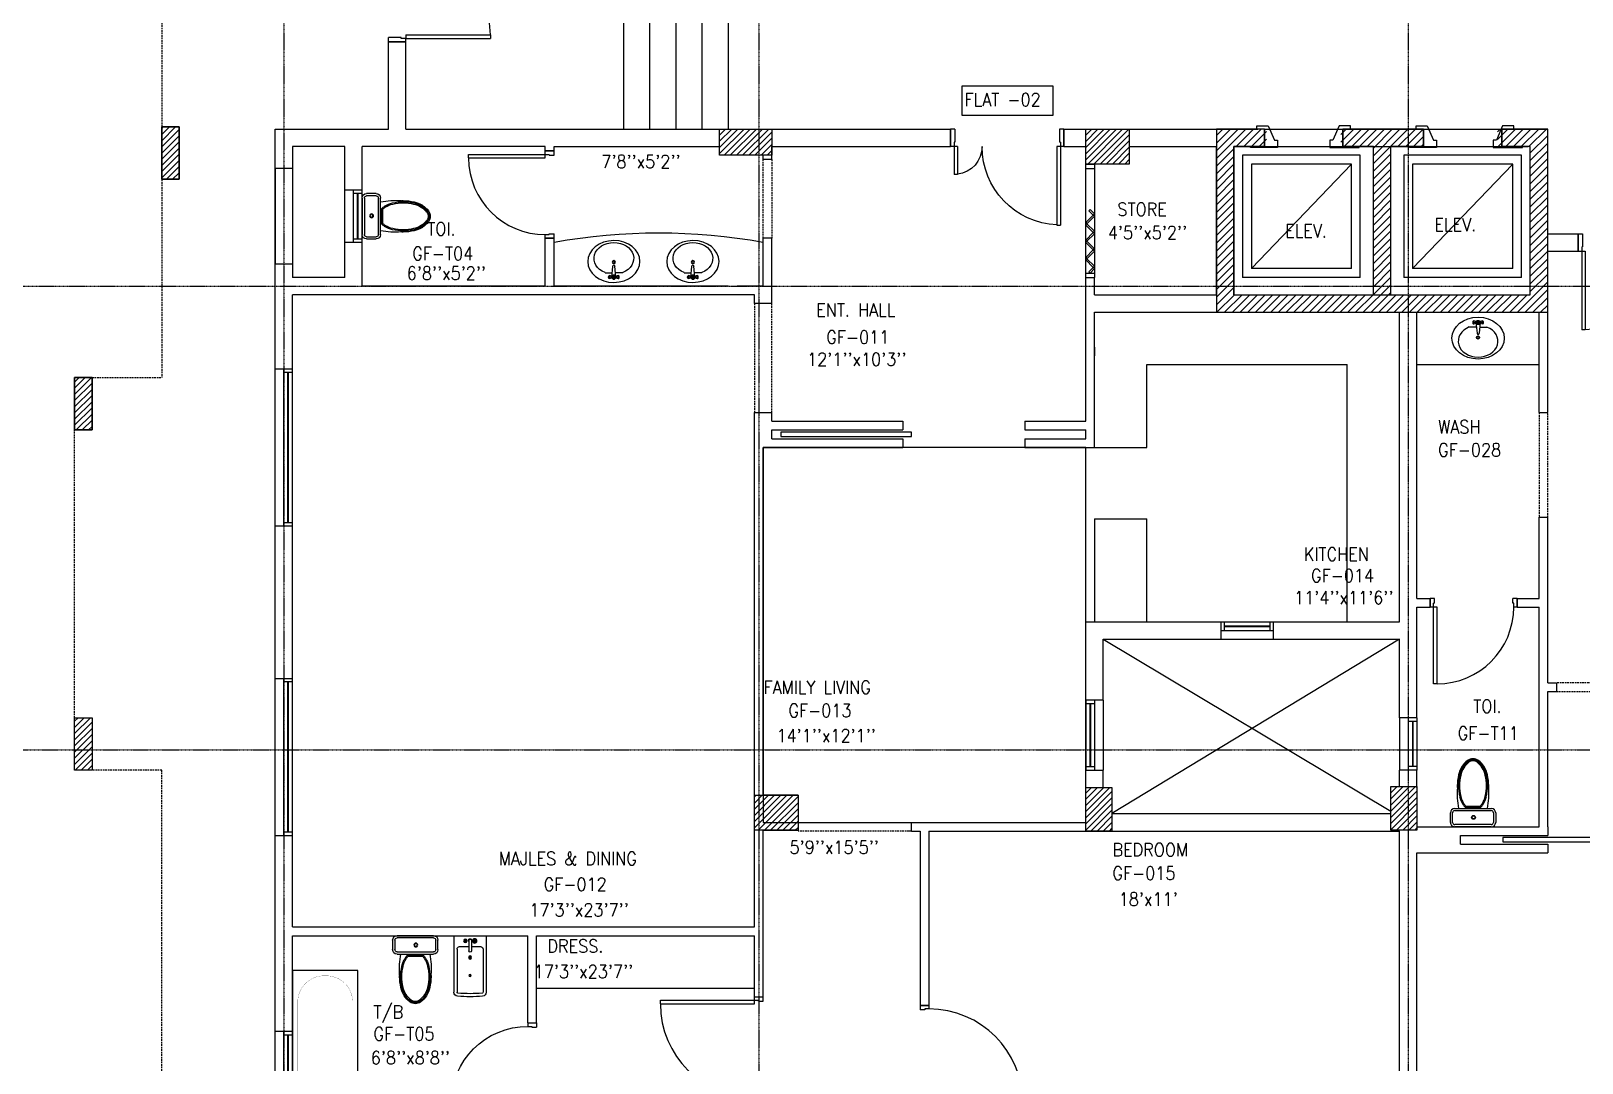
# Model space of a CAD drawing. Header units: millimetres. Extents: x 0 to 79758, y 0 to 55688.
# Drawn here: x 22722 to 40515, y 15216 to 27050 of the extents above; entities that cross this region are included whole.
import ezdxf

# ---------------------------------------------------------------- set-up
doc = ezdxf.new("R2010")
doc.units = ezdxf.units.MM
doc.linetypes.add('CENTER', pattern=[50.8, 31.75, -6.35, 6.35, -6.35])
doc.linetypes.add('DASHED2', pattern=[9.525, 6.35, -3.175])
for name, color, linetype in [('A-ANNO-TEXT', 8, 'Continuous'), ('A-DOOR', 4, 'Continuous'), ('A-FLOR-OVHD', 4, 'DASHED2'), ('A-FLOR-PFIX', 8, 'Continuous'), ('A-FLOR-SPCL', 8, 'Continuous'), ('A-GLAZ', 5, 'Continuous'), ('A-GRID', 253, 'CENTER'), ('A-WALL-FULL', 8, 'Continuous'), ('S-COL- HACT.', 9, 'Continuous'), ('S-COL.', 8, 'Continuous')]:
    doc.layers.add(name, color=color, linetype=linetype)
doc.styles.add('ROMANS', font='romans.shx', dxfattribs={"width": 0.8})
pattern_1 = [(45, (1147577.044, 409937.22), (-35.355339, 35.355339), [])]
pattern_2 = [(45, (268117.05, 9500.453), (-35.355339, 35.355339), [])]

# ---------------------------------------------------------------- blocks, each defined once
blk = doc.blocks.new('D-200-DOUBLE')
for p, q in [((40, 200), (40, 1170)), ((40, 1170), (80, 1170)), ((80, 200), (80, 1170)), ((1920, 200), (1920, 1170)), ((1920, 1170), (1960, 1170)), ((1960, 200), (1960, 1170)), ((80, 200), (0, 200)), ((0, 200), (0, 0)), ((40, 200), (40, 148)), ((1920, 200), (1960, 200)), ((2000, 200), (1960, 200)), ((1960, 200), (1960, 148)), ((2000, 200), (2000, 0)), ((50, 0), (0, 0)), ((40, 148), (50, 148)), ((50, 148), (50, 0)), ((1950, 148), (1950, 0)), ((1960, 148), (1950, 148)), ((2000, 0), (1950, 0))]:
    blk.add_line(p, q)
at = {"linetype": 'Continuous'}
for centre, start, end in [((73, 242), 357.4314, 89.5378), ((1927, 242), 90.4622, 182.5686)]:
    blk.add_arc(centre, 928, start, end, dxfattribs=at)
blk = doc.blocks.new('D-100-R1')
for p, q in [((-80, 980), (-80, 100)), ((-80, 980), (-40, 980)), ((-40, 980), (-40, 55)), ((-1000, 100), (-1000, 0)), ((-1000, 100), (-960, 100)), ((-960, 100), (-960, 55)), ((-960, 55), (-950, 55)), ((-950, 55), (-950, 0)), ((-80, 100), (0, 100)), ((-50, 55), (-50, 0)), ((-50, 55), (-40, 55)), ((-50, 0), (0, 0)), ((0, 100), (0, 0)), ((-1000, 0), (-950, 0))]:
    blk.add_line(p, q)
at = {"linetype": 'Continuous'}
blk.add_arc((-80, 100), 880, 90, 180, dxfattribs=at)
blk = doc.blocks.new('WC-1')
for p, q in [((-210, 0), (210, 0)), ((-260, -160), (-260, -50)), ((-235, -160), (-235, -50)), ((-210, -25), (210, -25)), ((235, -50), (235, -160)), ((260, -50), (260, -160)), ((210, -185), (-210, -185)), ((210, -210), (-210, -210)), ((91, -223), (-91, -223)), ((86, -235), (-86, -235))]:
    blk.add_line(p, q)
for radius in [22.1, 17.1]:
    blk.add_circle((-6, -107), radius)
for centre, radius, start, end in [((-210, -50), 50, 90, 180), ((-210, -160), 50, 180, 270), ((-210, -50), 25, 90, 180), ((-210, -160), 25, 180, 270), ((210, -50), 50, 360, 90), ((210, -50), 25, 360, 90), ((210, -160), 25, 270, 360), ((210, -160), 50, 270, 360), ((722, -383), 904, 168.9529, 184.0632), ((352, -470), 520, 166.4766, 180), ((352, -470), 507, 166.4766, 180), ((178, -428), 341, 149.8586, 166.4766), ((178, -428), 328, 149.8586, 166.4766), ((69, -365), 214, 138.4152, 149.8586), ((69, -365), 201, 139.9943, 149.8586), ((-69, -365), 201, 30.1414, 40.0057), ((-69, -365), 214, 30.1414, 41.5848), ((-178, -428), 328, 13.5234, 30.1414), ((-178, -428), 341, 13.5234, 30.1414), ((-352, -470), 507, 360, 13.5234), ((-352, -470), 520, 360, 13.5234), ((352, -470), 532, 177.5541, 180), ((352, -470), 532, 180, 193.5234), ((352, -470), 520, 180, 193.5234), ((352, -470), 507, 180, 193.5234), ((-352, -470), 507, 346.4766, 360), ((-352, -470), 520, 346.4766, 360), ((-352, -470), 532, 346.4766, 360), ((-352, -470), 532, 360, 2.4459), ((178, -512), 353, 193.5234, 210.1414), ((178, -512), 341, 193.5234, 210.1414), ((178, -512), 328, 193.5234, 210.1414), ((69, -575), 226, 210.1414, 234.4972), ((69, -575), 214, 210.1414, 234.4972), ((69, -575), 201, 210.1414, 234.4972), ((-69, -575), 201, 305.5028, 329.8586), ((-69, -575), 214, 305.5028, 329.8586), ((-69, -575), 226, 305.5028, 329.8586), ((-178, -512), 328, 329.8586, 346.4766), ((-178, -512), 341, 329.8586, 346.4766), ((-178, -512), 353, 329.8586, 346.4766), ((0, -672), 108, 234.4972, 270), ((0, -672), 95.9, 234.4972, 270), ((0, -672), 83.4, 234.4972, 270), ((0, -672), 83.4, 270, 305.5028), ((0, -672), 95.9, 270, 305.5028), ((0, -672), 108, 270, 305.5028)]:
    blk.add_arc(centre, radius, start, end)
at = {"linetype": 'Continuous', "ltscale": 50}
blk.add_arc((-722, -383), 904, 355.9368, 11.0471, dxfattribs=at)
blk = doc.blocks.new('D-130-R')
for p, q in [((1220, 200), (1220, 1100)), ((1220, 1100), (1260, 1100)), ((1260, 200), (1260, 1100)), ((80, 520), (40, 520)), ((40, 200), (40, 520)), ((80, 200), (80, 520)), ((0, 0), (0, 200)), ((80, 200), (0, 200)), ((40, 150), (40, 200)), ((1300, 200), (1220, 200)), ((1260, 150), (1260, 200)), ((1300, 0), (1300, 200)), ((50, 0), (0, 0)), ((50, 150), (40, 150)), ((50, 0), (50, 150)), ((1260, 150), (1250, 150)), ((1250, 0), (1250, 150)), ((1300, 0), (1250, 0))]:
    blk.add_line(p, q)
for centre, radius, start, end in [((1260, 200), 900, 92.5473, 180), ((40, 200), 320, 0, 82.8192)]:
    blk.add_arc(centre, radius, start, end)
blk = doc.blocks.new('BIDET-1')
for p, q in [((175, 0), (-175, 0)), ((-185, -10), (-185, -649)), ((-150, -155), (-150, -649)), ((-15, -125), (-120, -125)), ((-39, -59), (-69, -59)), ((-54, -44), (-54, -74)), ((-15, -54), (-15, -174)), ((15, -54), (15, -174)), ((120, -125), (15, -125)), ((39, -59), (69, -59)), ((54, -44), (54, -74)), ((150, -155), (150, -649)), ((185, -10), (185, -649)), ((12, -250), (-12, -250)), ((-9, -259), (9, -241)), ((-9, -241), (9, -259)), ((0, -238), (0, -262))]:
    blk.add_line(p, q)
for centre, radius in [((-54, -59), 25), ((-54, -59), 20), ((-54, -59), 15.2), ((-54, -59), 10.2), ((54, -59), 20), ((54, -59), 15.2), ((54, -59), 10.2), ((0, -250), 17.5), ((0, -250), 12.5), ((0, -457), 12.5), ((0, -457), 10)]:
    blk.add_circle(centre, radius)
for centre, radius, start, end in [((-175, -10), 10, 90, 180), ((175, -10), 10, 0, 90), ((-120, -155), 30, 90, 180), ((0, -54), 20, 318.5904, 221.4096), ((0, -54), 15, 0, 180), ((0, -174), 15, 180, 0), ((120, -155), 30, 0, 90), ((-140, -649), 45, 180, 265.2062), ((-140, -649), 10, 180, 265.2062), ((0, 1020), 1720, 265.2062, 274.7938), ((0, 1020), 1685, 265.2062, 274.7938), ((140, -649), 10, 274.7938, 0), ((140, -649), 45, 274.7938, 0)]:
    blk.add_arc(centre, radius, start, end)
blk = doc.blocks.new('D-120-R1')
for p, q in [((-80, 1180), (-40, 1180)), ((-80, 1180), (-80, 100)), ((-40, 1180), (-40, 55)), ((-1200, 100), (-1160, 100)), ((-1200, 100), (-1200, 0)), ((-1160, 100), (-1160, 55)), ((-1160, 55), (-1150, 55)), ((-1150, 55), (-1150, 0)), ((-80, 100), (0, 100)), ((-50, 55), (-40, 55)), ((-50, 55), (-50, 0)), ((-50, 0), (0, 0)), ((0, 100), (0, 0)), ((-1200, 0), (-1150, 0))]:
    blk.add_line(p, q)
at = {"linetype": 'Continuous'}
blk.add_arc((-80, 100), 1080, 90, 180, dxfattribs=at)
blk = doc.blocks.new('BT-2')
blk.add_lwpolyline([(0, 750), (1700, 750), (1700, 0), (0, 0)], close=True)
at = {"const_width": 2}
blk.add_lwpolyline([(60, 690), (1340, 690, -0.414214), (1640, 390), (1640, 360, -0.414214), (1340, 60), (60, 60)], format="xyb", close=True, dxfattribs=at)
blk.add_circle((125, 375), 31.9)
blk = doc.blocks.new('W-60')
for p, q in [((600, 100), (0, 100)), ((600, 0), (0, 0)), ((40, 0), (40, 100)), ((560, 100), (560, 0))]:
    blk.add_line(p, q)
at = {"linetype": 'Continuous'}
for p, q in [((560, 53), (40, 53)), ((560, 47), (40, 47))]:
    blk.add_line(p, q, dxfattribs=at)
blk = doc.blocks.new('W-180')
for p, q in [((1800, 100), (0, 100)), ((1800, 0), (0, 0)), ((40, 0), (40, 100)), ((1760, 100), (1760, 0))]:
    blk.add_line(p, q)
at = {"linetype": 'Continuous'}
for p, q in [((1760, 53), (40, 53)), ((1760, 47), (40, 47))]:
    blk.add_line(p, q, dxfattribs=at)
blk = doc.blocks.new('W-80')
for p, q in [((800, 100), (0, 100)), ((800, 0), (0, 0)), ((40, 0), (40, 100)), ((760, 100), (760, 0))]:
    blk.add_line(p, q)
at = {"linetype": 'Continuous'}
for p, q in [((760, 53), (40, 53)), ((760, 47), (40, 47))]:
    blk.add_line(p, q, dxfattribs=at)
blk = doc.blocks.new('LAV-2')
for p, q in [((-21, 393), (-55, 399)), ((-21, 369), (-55, 363)), ((-24, 385), (-49, 381)), ((-24, 377), (-49, 381)), ((-25, 381), (-13, 258)), ((-19, 381), (17, 381)), ((-1, 363), (-1, 399)), ((23, 381), (11, 257)), ((53, 399), (20, 393)), ((53, 363), (20, 369)), ((47, 381), (23, 385)), ((47, 381), (23, 376)), ((-102, 330), (-23, 330)), ((21, 329), (101, 329))]:
    blk.add_line(p, q)
for centre, radius in [((-1, 381), 24), ((-1, 381), 18), ((-1, 209), 18), ((-1, 209), 13.2)]:
    blk.add_circle(centre, radius)
blk.add_arc((-1, 257), 12, 179.8053, 359.8053)
for centre, major_axis, ratio in [((-1, 202), (-300, 1), 0.8), ((53, 381), (0.1, 18), 0.333333)]:
    blk.add_ellipse(centre, major_axis=major_axis, ratio=ratio)
at = {"extrusion": (0, 0, -1)}
blk.add_ellipse((-55, 381), major_axis=(0.1, 18), ratio=0.333333, dxfattribs=at)
blk.add_ellipse((-1, 166), major_axis=(-228, 1), ratio=0.8, start_param=5.174, end_param=10.533963)
for points, knots in [([(-55, 365), (-55, 366), (-55, 366), (-55, 366), (-55, 366), (-56, 367), (-56, 368), (-57, 370), (-57, 371), (-58, 374), (-58, 375), (-58, 379), (-58, 381), (-58, 386), (-58, 388), (-57, 392), (-57, 393), (-56, 394), (-56, 395), (-55, 396), (-55, 396), (-55, 396), (-55, 397), (-55, 397)], [3.378318, 3.378318, 3.378318, 3.378318, 3.519844, 3.519844, 3.66137, 3.66137, 3.925951, 3.925951, 4.190531, 4.190531, 4.455112, 4.455112, 4.86737, 4.86737, 5.279628, 5.279628, 5.565785, 5.565785, 5.785568, 5.785568, 5.957, 5.957, 6.04646, 6.04646, 6.04646, 6.04646]), ([(-55, 397), (-55, 397), (-54, 396), (-54, 396), (-54, 396), (-53, 395), (-53, 394), (-52, 392), (-52, 391), (-52, 388), (-51, 387), (-51, 383), (-51, 381), (-51, 376), (-52, 374), (-52, 370), (-53, 369), (-53, 368), (-54, 367), (-54, 366), (-54, 366), (-55, 366), (-55, 365), (-55, 365)], [0.236726, 0.236726, 0.236726, 0.236726, 0.378252, 0.378252, 0.519778, 0.519778, 0.784358, 0.784358, 1.048939, 1.048939, 1.313519, 1.313519, 1.725777, 1.725777, 2.138035, 2.138035, 2.424192, 2.424192, 2.643976, 2.643976, 2.815407, 2.815407, 2.904867, 2.904867, 2.904867, 2.904867]), ([(53, 396), (53, 396), (53, 396), (53, 396), (53, 395), (52, 394), (52, 394), (51, 392), (51, 390), (50, 388), (50, 386), (50, 383), (50, 380), (50, 376), (50, 373), (51, 370), (51, 369), (52, 367), (52, 367), (53, 366), (53, 365), (53, 365), (53, 365), (53, 365)], [0.236726, 0.236726, 0.236726, 0.236726, 0.378252, 0.378252, 0.519778, 0.519778, 0.784358, 0.784358, 1.048939, 1.048939, 1.313519, 1.313519, 1.725777, 1.725777, 2.138035, 2.138035, 2.424192, 2.424192, 2.643976, 2.643976, 2.815407, 2.815407, 2.904867, 2.904867, 2.904867, 2.904867]), ([(53, 365), (53, 365), (53, 365), (54, 366), (54, 366), (55, 367), (55, 368), (56, 370), (56, 371), (56, 373), (57, 375), (57, 379), (57, 381), (57, 386), (56, 388), (56, 391), (55, 392), (55, 394), (54, 395), (54, 396), (54, 396), (54, 396), (53, 396), (53, 396)], [3.378318, 3.378318, 3.378318, 3.378318, 3.519844, 3.519844, 3.66137, 3.66137, 3.925951, 3.925951, 4.190531, 4.190531, 4.455112, 4.455112, 4.86737, 4.86737, 5.279628, 5.279628, 5.565785, 5.565785, 5.785568, 5.785568, 5.957, 5.957, 6.04646, 6.04646, 6.04646, 6.04646])]:
    blk.add_open_spline(points, degree=3, knots=knots)

msp = doc.modelspace()

# ---------------------------------------------------------------- hatches: boundary and pattern name
at = {"layer": 'S-COL- HACT.', "linetype": 'Continuous', "ltscale": 3}
h = msp.add_hatch(dxfattribs=at)
h.set_pattern_fill('ANSI31', color=256, scale=400, style=0)
h.set_pattern_definition(pattern_1)
h.paths.add_polyline_path([(24221.9, 25950.2), (24221.9, 25350.2), (24421.9, 25350.2), (24421.9, 25950.2)])
h = msp.add_hatch(dxfattribs=at)
h.set_pattern_fill('ANSI31', color=256, scale=400, style=0)
h.set_pattern_definition(pattern_2)
h.paths.add_polyline_path([(31221.9, 25925.2), (30621.9, 25925.2), (30621.9, 25625.2), (31221.9, 25625.2)])
h = msp.add_hatch(dxfattribs=at)
h.set_pattern_fill('ANSI31', color=256, scale=400, style=0)
h.set_pattern_definition(pattern_1)
h.paths.add_polyline_path([(34821.9, 25925.2), (35321.9, 25925.2), (35321.9, 25525.2), (34821.9, 25525.2)])
h = msp.add_hatch(dxfattribs=at)
h.set_pattern_fill('ANSI31', color=256, scale=500, style=0)
h.set_pattern_definition([(45, (1147577.044, 409937.22), (-44.1941738, 44.1941738), [])])
h.paths.add_polyline_path([(38321.9, 25725.2), (38696.9, 25725.2), (38696.9, 25925.2), (37746.9, 25925.2), (37746.9, 25725.2), (38121.9, 25725.2), (38121.9, 24025.2), (36521.9, 24025.2), (36521.9, 25725.2), (36896.9, 25725.2), (36896.9, 25925.2), (36321.9, 25925.2), (36321.9, 23825.2), (40121.9, 23825.2), (40121.9, 25925.2), (39546.9, 25925.2), (39546.9, 25725.2), (39921.9, 25725.2), (39921.9, 24025.2), (38321.9, 24025.2)])
h = msp.add_hatch(dxfattribs=at)
h.set_pattern_fill('ANSI31', color=256, scale=400, style=0)
h.set_pattern_definition(pattern_1)
h.paths.add_polyline_path([(23221.9, 23075.2), (23221.9, 22475.2), (23421.9, 22475.2), (23421.9, 23075.2)])
h = msp.add_hatch(dxfattribs=at)
h.set_pattern_fill('ANSI31', color=256, scale=400, style=0)
h.set_pattern_definition(pattern_1)
h.paths.add_polyline_path([(23221.9, 18575.2), (23221.9, 19175.2), (23421.9, 19175.2), (23421.9, 18575.2)])
h = msp.add_hatch(dxfattribs=at)
h.set_pattern_fill('ANSI31', color=256, scale=400, style=0)
h.set_pattern_definition([(45, (1147627.044, 409937.22), (-35.355339, 35.355339), [])])
h.paths.add_polyline_path([(34821.9, 17875.2), (34821.9, 18375.2), (35121.9, 18375.2), (35121.9, 17875.2)])
h = msp.add_hatch(dxfattribs=at)
h.set_pattern_fill('ANSI31', color=256, scale=400, style=0)
h.set_pattern_definition([(45, (1147527.044, 409947.22), (-35.355339, 35.355339), [])])
h.paths.add_polyline_path([(38321.9, 17885.2), (38321.9, 18385.2), (38621.9, 18385.2), (38621.9, 17885.2)])
h = msp.add_hatch(dxfattribs=at)
h.set_pattern_fill('ANSI31', color=256, scale=400, style=0)
h.set_pattern_definition(pattern_2)
h.paths.add_polyline_path([(31521.9, 18285.2), (31021.9, 18285.2), (31021.9, 17885.2), (31521.9, 17885.2)])

# ---------------------------------------------------------------- linework, layer by layer
at = {"layer": 'A-ANNO-TEXT', "color": 5}
msp.add_lwpolyline([(33402.8, 26423.1), (34445.2, 26423.1), (34445.2, 26080.7), (33402.8, 26080.7)], close=True, dxfattribs=at)
at = {"layer": 'A-DOOR', "ltscale": 3}
for p, q in [((34821.9, 24225.2), (34821.9, 25525.2)), ((34821.9, 25475.2), (34921.9, 25475.2)), ((34921.9, 25525.2), (34921.9, 24225.2)), ((34821.9, 24275.2), (34921.9, 24275.2))]:
    msp.add_line(p, q, dxfattribs=at)
for points in [[(34907.7, 24939.4), (34821.9, 24853.5), (34836, 24839.4), (34921.9, 24925.2), (34907.7, 24939.4)], [(34907.7, 24939.4), (34857.7, 24989.4), (34871.9, 25003.5), (34921.9, 24953.5), (34907.7, 24939.4)], [(34907.7, 24739.4), (34821.9, 24825.2), (34836, 24839.4), (34921.9, 24753.5), (34907.7, 24739.4)], [(34907.7, 24739.4), (34821.9, 24653.5), (34836, 24639.4), (34921.9, 24725.2), (34907.7, 24739.4)], [(34907.7, 24539.4), (34821.9, 24625.2), (34836, 24639.4), (34921.9, 24553.5), (34907.7, 24539.4)], [(34907.7, 24539.4), (34821.9, 24453.5), (34836, 24439.4), (34921.9, 24525.2), (34907.7, 24539.4)], [(34907.7, 24339.4), (34821.9, 24425.2), (34836, 24439.4), (34921.9, 24353.5), (34907.7, 24339.4)], [(34907.7, 24339.4), (34857.7, 24289.4), (34871.9, 24275.2), (34921.9, 24325.2), (34907.7, 24339.4)], [(31324.8, 22450.2), (31324.8, 22400.2), (32824.8, 22400.2), (32824.8, 22450.2), (31324.8, 22450.2)], [(39605.9, 17800.2), (39605.9, 17750.2), (40655.9, 17750.2), (40655.9, 17800.2), (39605.9, 17800.2)]]:
    msp.add_lwpolyline(points, dxfattribs=at)
at = {"layer": 'A-FLOR-OVHD', "ltscale": 3}
for p, q in [((24221.9, 32775.2), (24221.9, 23075.2)), ((24221.9, 32775.2), (24221.9, 23075.2)), ((31121.9, 24675.2), (31121.9, 25575.2)), ((31221.9, 25575.2), (31221.9, 24675.2)), ((31021.9, 23925.2), (31021.9, 22675.2)), ((31221.9, 22675.2), (31221.9, 23925.2)), ((23221.9, 23075.2), (24221.9, 23075.2)), ((23221.9, 23075.2), (24221.9, 23075.2)), ((40021.9, 22675.2), (40021.9, 21475.2)), ((40121.9, 21475.2), (40121.9, 22675.2)), ((42021.9, 19575.2), (40221.9, 19575.2)), ((40221.9, 19475.2), (42021.9, 19475.2)), ((31521.9, 17975.2), (32821.9, 17975.2)), ((32821.9, 17875.2), (31521.9, 17875.2))]:
    msp.add_line(p, q, dxfattribs=at)
msp.add_lwpolyline([(51221.9, 10225.2), (51221.9, 8925.2), (38421.9, 8925.2), (38421.9, 10225.2), (37121.9, 10225.2), (37121.9, 8925.2), (32821.9, 8925.2), (32821.9, 9325.2), (31221.9, 9325.2), (31221.9, 8925.2), (24221.9, 8925.2), (24221.9, 18575.2), (23221.9, 18575.2), (23221.9, 23075.2)], dxfattribs=at)
msp.add_lwpolyline([(51221.9, 10225.2), (51221.9, 8925.2), (38421.9, 8925.2), (38421.9, 10225.2), (37121.9, 10225.2), (37121.9, 8925.2), (32821.9, 8925.2), (32821.9, 9325.2), (31221.9, 9325.2), (31221.9, 8925.2), (24221.9, 8925.2), (24221.9, 18575.2), (23221.9, 18575.2), (23221.9, 23075.2)], dxfattribs=at)
at = {"layer": 'A-FLOR-PFIX', "ltscale": 3}
for p, q in [((36871.9, 25925.2), (37771.9, 25925.2)), ((38696.9, 25925.2), (39596.9, 25925.2))]:
    msp.add_line(p, q, dxfattribs=at)
at = {"layer": 'A-FLOR-SPCL', "ltscale": 3}
for p, q in [((29521.9, 25925.2), (29521.9, 27925.2)), ((29821.9, 25925.2), (29821.9, 27925.2)), ((30121.9, 25925.2), (30121.9, 27925.2)), ((30421.9, 25925.2), (30421.9, 27925.2)), ((30721.9, 25925.2), (30721.9, 27925.2)), ((35521.9, 22275.2), (35521.9, 23225.2)), ((35521.9, 23225.2), (37821.9, 23225.2)), ((37821.9, 20275.2), (37821.9, 23225.2)), ((38621.9, 23225.2), (40021.9, 23225.2)), ((34921.9, 22275.2), (35521.9, 22275.2)), ((34921.9, 21455.2), (34921.9, 20275.2)), ((34921.9, 21455.2), (35521.9, 21455.2)), ((35521.9, 20275.2), (35521.9, 21455.2)), ((35021.9, 20075.2), (38321.9, 18104.6)), ((38421.9, 20075.2), (35121.9, 18075.2)), ((28521.9, 16075.2), (31021.9, 16075.2))]:
    msp.add_line(p, q, dxfattribs=at)
at = {"layer": 'A-FLOR-SPCL', "ltscale": 50}
for p, q in [((36785.8, 25963.6), (36915.3, 25963.6)), ((36785.8, 25925.2), (36785.8, 25963.6)), ((36915.3, 25963.6), (36986.5, 25799.5)), ((37728.5, 25963.6), (37657.3, 25799.5)), ((37857.9, 25963.6), (37728.5, 25963.6)), ((37857.9, 25925.2), (37857.9, 25963.6)), ((38610.8, 25963.6), (38740.3, 25963.6)), ((38610.8, 25925.2), (38610.8, 25963.6)), ((38740.3, 25963.6), (38811.5, 25799.5)), ((39603.5, 25963.6), (39532.3, 25799.5)), ((39732.9, 25963.6), (39603.5, 25963.6)), ((39732.9, 25925.2), (39732.9, 25963.6)), ((36710.8, 25715.2), (36710.8, 25725.2)), ((37021.9, 25715.2), (36710.8, 25715.2)), ((36986.5, 25799.5), (37021.9, 25799.5)), ((37021.9, 25799.5), (37021.9, 25715.2)), ((37621.9, 25799.5), (37621.9, 25715.2)), ((37657.3, 25799.5), (37621.9, 25799.5)), ((37621.9, 25715.2), (37957.9, 25715.2)), ((37957.9, 25715.2), (37957.9, 25725.2)), ((38535.8, 25715.2), (38535.8, 25725.2)), ((38846.9, 25715.2), (38535.8, 25715.2)), ((38811.5, 25799.5), (38846.9, 25799.5)), ((38846.9, 25799.5), (38846.9, 25715.2)), ((39496.9, 25799.5), (39496.9, 25715.2)), ((39532.3, 25799.5), (39496.9, 25799.5)), ((39496.9, 25715.2), (39832.9, 25715.2)), ((39832.9, 25715.2), (39832.9, 25725.2))]:
    msp.add_line(p, q, dxfattribs=at)
at = {"layer": 'A-FLOR-SPCL'}
for p, q in [((36621.9, 25625.2), (36621.9, 24225.2)), ((37971.9, 25625.2), (36621.9, 25625.2)), ((36871.9, 25725.2), (37771.9, 25725.2)), ((37771.9, 25725.2), (37921.9, 25725.2)), ((37971.9, 24225.2), (37971.9, 25625.2)), ((38471.9, 25625.2), (38471.9, 24225.2)), ((39821.9, 25625.2), (38471.9, 25625.2)), ((38696.9, 25725.2), (39596.9, 25725.2)), ((39596.9, 25725.2), (39796.9, 25725.2)), ((39821.9, 24225.2), (39821.9, 25625.2)), ((36721.9, 25525.2), (36721.9, 24325.2)), ((37871.9, 25525.2), (36721.9, 25525.2)), ((36721.9, 24325.2), (37871.9, 25525.2)), ((37871.9, 24325.2), (37871.9, 25525.2)), ((38571.9, 25525.2), (38571.9, 24325.2)), ((39721.9, 25525.2), (38571.9, 25525.2)), ((38571.9, 24325.2), (39721.9, 25525.2)), ((39721.9, 24325.2), (39721.9, 25525.2)), ((37971.9, 24225.2), (36621.9, 24225.2)), ((37871.9, 24325.2), (36721.9, 24325.2)), ((39821.9, 24225.2), (38471.9, 24225.2)), ((39721.9, 24325.2), (38571.9, 24325.2))]:
    msp.add_line(p, q, dxfattribs=at)
at = {"layer": 'A-FLOR-SPCL', "ltscale": 3}
msp.add_lwpolyline([(34821.9, 22275.2), (31121.9, 22275.2), (31121.9, 17972.5), (34821.9, 17972.5)], close=True, dxfattribs=at)
msp.add_arc((29921.9, 18000.9), 6732.1, 79.7322, 100.2678, dxfattribs=at)
at = {"layer": 'A-GLAZ', "ltscale": 3}
for p, q in [((25521.9, 25475.2), (25521.9, 24375.2)), ((25721.9, 25475.2), (25721.9, 24375.2)), ((26321.9, 24625.2), (26321.9, 25225.2)), ((25521.9, 21375.2), (25521.9, 23175.2)), ((36371.9, 20075.2), (36971.9, 20075.2)), ((25521.9, 17825.2), (25521.9, 19625.2)), ((35021.9, 19375.2), (35021.9, 18575.2)), ((38421.9, 19175.2), (38421.9, 18575.2)), ((25521.9, 14975.2), (25521.9, 15575.2))]:
    msp.add_line(p, q, dxfattribs=at)
at = {"layer": 'A-GRID', "ltscale": 0.1}
for p, q in [((25621.9, 53051.2), (25621.9, 4916.9)), ((31071.9, 53051.2), (31071.9, 4916.9)), ((38521.9, 53051.2), (38521.9, 4916.9)), ((13768.5, 24125.2), (57308.1, 24125.2)), ((13766.1, 18806.2), (57305.7, 18806.2))]:
    msp.add_line(p, q, dxfattribs=at)
at = {"layer": 'A-WALL-FULL', "ltscale": 3}
for p, q in [((26821.9, 25925.2), (26821.9, 26925.2)), ((26821.9, 26925.2), (27021.9, 26925.2)), ((26821.9, 25925.2), (26821.9, 26925.2)), ((26821.9, 26925.2), (27021.9, 26925.2)), ((27021.9, 25925.2), (27021.9, 26925.2)), ((27021.9, 25925.2), (27021.9, 26925.2)), ((24221.9, 25350.2, 0), (24221.9, 25950.2, 0)), ((24221.9, 25950.2, 0), (24421.9, 25950.2, 0)), ((24421.9, 25950.2, 0), (24421.9, 25350.2, 0)), ((25521.9, 23175.2), (25521.9, 25925.2)), ((25521.9, 25925.2), (26821.9, 25925.2)), ((25521.9, 25475.2), (25521.9, 25925.2)), ((27021.9, 25925.2), (30621.9, 25925.2)), ((31221.9, 25925.2), (33271.9, 25925.2)), ((33271.9, 25725.2), (33271.9, 25925.2)), ((34571.9, 25925.2), (36796.9, 25925.2)), ((34571.9, 25725.2), (34571.9, 25925.2)), ((34671.9, 25925.2), (35021.9, 25925.2)), ((36871.9, 25925.2), (36871.9, 25925.2)), ((36871.9, 25725.2), (36871.9, 25925.2)), ((37771.9, 25925.2), (38696.9, 25925.2)), ((37771.9, 25725.2), (37771.9, 25925.2)), ((37821.9, 25925.2), (38696.9, 25925.2)), ((38696.9, 25725.2), (38696.9, 25925.2)), ((39596.9, 25725.2), (39596.9, 25925.2)), ((39596.9, 25925.2), (40121.9, 25925.2)), ((40121.9, 24725.2), (40121.9, 25925.2)), ((25721.9, 25725.2), (25721.9, 25475.2)), ((26321.9, 25725.2), (25721.9, 25725.2)), ((26321.9, 25225.2), (26321.9, 25725.2)), ((28621.9, 25725.2), (26521.9, 25725.2)), ((26521.9, 25225.2), (26521.9, 25725.2)), ((28621.9, 25675.2), (28621.9, 25725.2)), ((28721.9, 25675.2), (28621.9, 25675.2)), ((28721.9, 25675.2), (28721.9, 25725.2)), ((28721.9, 25725.2), (30621.9, 25725.2)), ((31221.9, 25725.2), (33271.9, 25725.2)), ((31221.9, 25575.2), (31221.9, 25725.2)), ((34571.9, 25725.2), (34821.9, 25725.2)), ((34671.9, 25725.2), (34821.9, 25725.2)), ((34821.9, 25525.2), (34821.9, 25725.2)), ((34821.9, 25525.2), (34821.9, 25725.2)), ((35321.9, 25725.2), (36321.9, 25725.2)), ((36321.9, 24025.2), (36321.9, 25725.2)), ((36521.9, 24025.2), (36521.9, 25725.2)), ((36521.9, 25725.2), (36871.9, 25725.2)), ((37771.9, 25725.2), (38221.9, 25725.2)), ((38221.9, 25725.2), (38696.9, 25725.2)), ((39596.9, 25725.2), (39896.9, 25725.2)), ((39921.9, 24025.2), (39921.9, 25725.2)), ((39921.9, 24025.2), (39921.9, 25725.2)), ((25721.9, 25475.2), (25521.9, 25475.2)), ((31221.9, 25575.2), (31121.9, 25575.2)), ((34821.9, 25525.2), (34921.9, 25525.2)), ((24421.9, 25350.2, 0), (24221.9, 25350.2, 0)), ((26521.9, 25225.2), (26321.9, 25225.2)), ((26521.9, 24625.2), (26321.9, 24625.2)), ((26321.9, 24225.2), (26321.9, 24625.2)), ((26521.9, 24125.2), (26521.9, 24625.2)), ((28621.9, 24125.2), (28621.9, 24675.2)), ((28721.9, 24675.2), (28621.9, 24675.2)), ((28721.9, 24125.2), (28721.9, 24675.2)), ((31221.9, 24675.2), (31121.9, 24675.2)), ((31121.9, 24125.2), (31121.9, 24675.2)), ((31221.9, 23925.2), (31221.9, 24675.2)), ((40121.9, 24725.2), (40471.9, 24725.2)), ((40471.9, 24525.2), (40471.9, 24725.2)), ((40121.9, 24525.2), (40471.9, 24525.2)), ((40121.9, 22675.2), (40121.9, 24525.2)), ((25721.9, 24375.2), (25521.9, 24375.2)), ((25721.9, 24375.2), (25721.9, 24225.2)), ((26321.9, 24225.2), (25721.9, 24225.2)), ((34821.9, 24225.2), (34921.9, 24225.2)), ((34821.9, 22575.2), (34821.9, 24225.2)), ((34921.9, 24025.2), (34921.9, 24225.2)), ((25721.9, 23175.2), (25721.9, 24025.2)), ((31021.9, 24025.2), (25721.9, 24025.2)), ((28621.9, 24125.2), (26521.9, 24125.2)), ((30721.9, 24125.2), (28721.9, 24125.2)), ((31121.9, 24125.2), (30821.9, 24125.2)), ((31021.9, 23925.2), (31021.9, 24025.2)), ((34921.9, 24025.2), (36321.9, 24025.2)), ((36521.9, 24025.2), (39921.9, 24025.2)), ((31221.9, 23925.2), (31021.9, 23925.2)), ((34921.9, 23825.2), (38421.9, 23825.2)), ((34921.9, 22275.2), (34921.9, 23825.2)), ((38421.9, 20275.2), (38421.9, 23825.2)), ((38621.9, 23825.2), (40021.9, 23825.2)), ((38621.9, 20543.2), (38621.9, 23825.2)), ((40021.9, 22675.2), (40021.9, 23825.2)), ((34921.9, 23425.2), (34921.9, 23325.2)), ((38421.9, 20275.2), (38421.9, 23425.2)), ((25521.9, 23175.2), (25721.9, 23175.2)), ((23221.9, 22475.2, 0), (23221.9, 23075.2)), ((23221.9, 23075.2), (23421.9, 23075.2, 0)), ((23421.9, 23075.2, 0), (23421.9, 22475.2, 0)), ((31021.9, 16775.2), (31021.9, 22675.2)), ((31021.9, 22675.2), (31221.9, 22675.2)), ((31221.9, 22575.2), (31221.9, 22675.2)), ((40021.9, 22675.2), (40121.9, 22675.2)), ((23421.9, 22475.2, 0), (23221.9, 22475.2, 0)), ((31221.9, 22575.2), (32721.9, 22575.2)), ((31221.9, 22475.2), (32721.9, 22475.2)), ((31221.9, 22375.2), (31221.9, 22475.2)), ((32721.9, 22575.2), (32721.9, 22475.2)), ((34121.9, 22575.2), (34121.9, 22475.2)), ((34121.9, 22575.2), (34821.9, 22575.2)), ((34121.9, 22475.2), (34821.9, 22475.2)), ((34821.9, 22375.2), (34821.9, 22475.2)), ((31121.9, 18285.2), (31121.9, 22275.2)), ((31121.9, 22275.2), (32721.9, 22275.2)), ((31221.9, 22375.2), (32721.9, 22375.2)), ((32721.9, 22375.2), (32721.9, 22275.2)), ((34121.9, 22375.2), (34121.9, 22275.2)), ((34121.9, 22375.2), (34821.9, 22375.2)), ((34121.9, 22275.2), (34921.9, 22275.2)), ((25521.9, 19625.2), (25521.9, 21375.2)), ((25521.9, 21375.2), (25721.9, 21375.2)), ((25721.9, 19625.2), (25721.9, 21375.2)), ((40021.9, 21475.2), (40121.9, 21475.2)), ((40021.9, 20543.2), (40021.9, 21475.2)), ((40021.9, 21475.2), (40121.9, 21475.2)), ((40121.9, 19575.2), (40121.9, 21475.2)), ((38621.9, 20543.2), (38771.9, 20543.2)), ((38771.9, 20543.2), (38771.9, 20443.2)), ((39771.9, 20543.2), (40021.9, 20543.2)), ((39771.9, 20543.2), (39771.9, 20443.2)), ((38621.9, 20443.2), (38771.9, 20443.2)), ((38621.9, 19175.2), (38621.9, 20443.2)), ((39771.9, 20443.2), (40021.9, 20443.2)), ((40021.9, 17925.2), (40021.9, 20443.2)), ((34821.9, 20275.2), (36371.9, 20275.2)), ((34821.9, 19375.2), (34821.9, 20275.2)), ((36371.9, 20275.2), (36371.9, 20075.2)), ((36971.9, 20275.2), (36971.9, 20075.2)), ((36971.9, 20275.2), (38421.9, 20275.2)), ((35021.9, 20075.2), (36371.9, 20075.2)), ((35021.9, 19375.2), (35021.9, 20075.2)), ((36971.9, 20075.2), (38421.9, 20075.2)), ((38421.9, 19175.2), (38421.9, 20075.2)), ((25521.9, 19625.2), (25721.9, 19625.2)), ((40121.9, 19575.2), (40221.9, 19575.2)), ((40221.9, 19575.2), (40221.9, 19475.2)), ((40121.9, 17925.2), (40121.9, 19475.2)), ((40121.9, 19475.2), (40221.9, 19475.2)), ((35021.9, 19375.2), (34821.9, 19375.2)), ((23221.9, 18575.2), (23221.9, 19175.2, 0)), ((23221.9, 19175.2, 0), (23421.9, 19175.2)), ((23421.9, 19175.2), (23421.9, 18575.2)), ((38621.9, 19175.2), (38421.9, 19175.2)), ((23421.9, 18575.2), (23221.9, 18575.2)), ((34821.9, 18375.2), (34821.9, 18575.2)), ((34821.9, 18575.2), (35021.9, 18575.2)), ((35021.9, 18375.2), (35021.9, 18575.2)), ((38421.9, 18385.2), (38421.9, 18575.2)), ((38621.9, 18575.2), (38421.9, 18575.2)), ((38621.9, 18375.2), (38621.9, 18575.2)), ((32821.9, 17975.2), (34821.9, 17975.2)), ((32821.9, 17875.2), (32821.9, 17975.2)), ((35121.9, 18075.2), (38321.9, 18075.2)), ((25521.9, 16575.2), (25521.9, 17825.2)), ((25521.9, 17825.2), (25721.9, 17825.2)), ((25721.9, 16775.2), (25721.9, 17825.2)), ((31121.9, 15975.2), (31121.9, 17885.2)), ((32821.9, 17875.2), (32771.9, 17875.2)), ((32921.9, 17875.2), (32921.9, 15875.2)), ((33021.9, 17875.2), (38421.9, 17875.2)), ((33021.9, 17875.2), (33021.9, 15875.2)), ((38421.9, 14775.2), (38421.9, 17875.2)), ((38621.9, 17925.2), (40021.9, 17925.2)), ((39121.9, 17825.2), (40121.9, 17825.2)), ((39121.9, 17725.2), (39121.9, 17825.2)), ((40121.9, 17925.2), (40121.9, 17825.2)), ((38621.9, 17625.2), (40121.9, 17625.2)), ((38621.9, 10725.2), (38621.9, 17625.2)), ((39121.9, 17725.2), (40121.9, 17725.2)), ((40121.9, 17725.2), (40121.9, 17625.2)), ((25721.9, 16775.2), (31021.9, 16775.2)), ((25521.9, 16575.2), (25521.9, 16575.2)), ((25521.9, 15575.2), (25521.9, 16575.2)), ((25721.9, 16675.2), (28421.9, 16675.2)), ((25721.9, 15575.2), (25721.9, 16675.2)), ((28421.9, 15675.2), (28421.9, 16675.2)), ((28521.9, 15675.2), (28521.9, 16675.2)), ((28521.9, 16675.2), (31021.9, 16675.2)), ((31021.9, 15975.2), (31021.9, 16675.2)), ((31021.9, 15975.2), (31121.9, 15975.2)), ((32921.9, 15875.2), (33021.9, 15875.2)), ((28421.9, 15675.2), (28521.9, 15675.2)), ((25721.9, 15575.2), (25521.9, 15575.2))]:
    msp.add_line(p, q, dxfattribs=at)
at = {"layer": 'A-WALL-FULL', "linetype": 'Continuous', "ltscale": 3}
for p, q in [((31121.9, 25575.2), (31121.9, 25625.2)), ((34821.9, 17975.2), (34821.9, 18375.2)), ((34821.9, 18375.2), (34821.9, 18375.2)), ((35021.9, 18375.2), (35121.9, 18375.2)), ((35121.9, 18375.2), (35121.9, 18075.2)), ((38321.9, 18075.2), (38321.9, 18385.2)), ((38321.9, 18385.2), (38421.9, 18385.2)), ((38621.9, 18375.2), (38621.9, 18375.2)), ((38621.9, 18375.2), (38621.9, 17925.2)), ((31521.9, 18285.2), (31121.9, 18285.2)), ((31121.9, 17885.2), (31521.9, 17885.2)), ((32821.9, 17875.2), (32921.9, 17875.2))]:
    msp.add_line(p, q, dxfattribs=at)
at = {"layer": 'A-WALL-FULL'}
msp.add_line((39921.9, 25725.2), (39596.9, 25725.2), dxfattribs=at)
msp.add_line((39921.9, 25725.2), (39596.9, 25725.2), dxfattribs=at)
at = {"layer": 'A-WALL-FULL', "linetype": 'Continuous', "ltscale": 3}
for points in [[(23221.9, 23075.2), (23421.9, 23075.2), (23421.9, 22475.2), (23221.9, 22475.2)], [(23221.9, 19175.2), (23421.9, 19175.2), (23421.9, 18575.2), (23221.9, 18575.2)]]:
    msp.add_lwpolyline(points, close=True, dxfattribs=at)
at = {"layer": 'S-COL.', "linetype": 'Continuous', "ltscale": 3}
for p, q in [((36871.9, 25925.2), (36321.9, 25925.2)), ((36321.9, 25925.2), (36321.9, 23825.2)), ((36871.9, 25925.2), (36871.9, 25725.2)), ((38696.9, 25925.2), (37771.9, 25925.2)), ((37771.9, 25925.2), (37771.9, 25725.2)), ((38696.9, 25925.2), (38696.9, 25725.2)), ((40121.9, 25925.2), (39596.9, 25925.2)), ((39596.9, 25925.2), (39596.9, 25725.2)), ((40121.9, 23825.2), (40121.9, 25925.2)), ((36871.9, 25725.2), (36521.9, 25725.2)), ((36521.9, 25725.2), (36521.9, 24025.2)), ((38121.9, 25725.2), (37771.9, 25725.2)), ((38121.9, 24025.2), (38121.9, 25725.2)), ((38696.9, 25725.2), (38321.9, 25725.2)), ((38321.9, 24025.2), (38321.9, 25725.2)), ((39921.9, 25725.2), (39596.9, 25725.2)), ((39921.9, 24025.2), (39921.9, 25725.2)), ((36521.9, 24025.2), (38121.9, 24025.2)), ((38321.9, 24025.2), (39921.9, 24025.2)), ((36321.9, 23825.2), (40121.9, 23825.2))]:
    msp.add_line(p, q, dxfattribs=at)
at = {"layer": 'S-COL.', "linetype": 'Continuous', "ltscale": 3, "elevation": 0}
msp.add_lwpolyline([(24221.9, 25950.2), (24221.9, 25350.2), (24421.9, 25350.2), (24421.9, 25950.2)], close=True, dxfattribs=at)
msp.add_lwpolyline([(24221.9, 25950.2), (24221.9, 25350.2), (24421.9, 25350.2), (24421.9, 25950.2)], close=True, dxfattribs=at)
at = {"layer": 'S-COL.', "linetype": 'Continuous', "ltscale": 3}
for points in [[(30621.9, 25925.2), (31221.9, 25925.2), (31221.9, 25625.2), (30621.9, 25625.2)], [(34821.9, 25925.2), (35321.9, 25925.2), (35321.9, 25525.2), (34821.9, 25525.2)], [(23221.9, 23075.2), (23221.9, 22475.2), (23421.9, 22475.2), (23421.9, 23075.2)], [(23221.9, 23075.2), (23221.9, 22475.2), (23421.9, 22475.2), (23421.9, 23075.2)], [(23221.9, 23075.2), (23221.9, 22475.2), (23421.9, 22475.2), (23421.9, 23075.2)], [(23221.9, 18575.2), (23221.9, 19175.2), (23421.9, 19175.2), (23421.9, 18575.2)], [(23221.9, 18575.2), (23221.9, 19175.2), (23421.9, 19175.2), (23421.9, 18575.2)], [(23221.9, 18575.2), (23221.9, 19175.2), (23421.9, 19175.2), (23421.9, 18575.2)], [(34821.9, 17875.2), (34821.9, 18375.2), (35121.9, 18375.2), (35121.9, 17875.2)], [(34821.9, 17875.2), (34821.9, 18375.2), (35121.9, 18375.2), (35121.9, 17875.2)], [(38321.9, 17885.2), (38321.9, 18385.2), (38621.9, 18385.2), (38621.9, 17885.2)], [(38321.9, 17885.2), (38321.9, 18385.2), (38621.9, 18385.2), (38621.9, 17885.2)], [(31521.9, 17885.2), (31021.9, 17885.2), (31021.9, 18285.2), (31521.9, 18285.2)]]:
    msp.add_lwpolyline(points, close=True, dxfattribs=at)

# ---------------------------------------------------------------- block references
at = {"layer": 'A-DOOR', "ltscale": 3}
for name, p, rotation in [('D-200-DOUBLE', (26821.9, 28925.2), 270), ('D-100-R1', (28721.9, 25675.2), 90), ('D-130-R', (41771.9, 24725.2), 180), ('D-100-R1', (38771.9, 20543.2), 180), ('D-120-R1', (31121.9, 15975.2), 90), ('D-120-R1', (32921.9, 14675.2), 270)]:
    msp.add_blockref(name, p, dxfattribs=dict(at, rotation=rotation))
at = {"layer": 'A-DOOR', "ltscale": 3, "xscale": -1}
for name, p, rotation in [('D-130-R', (33271.9, 25925.2), 180), ('D-100-R1', (28521.9, 14675.2), 90)]:
    msp.add_blockref(name, p, dxfattribs=dict(at, rotation=rotation))
at = {"layer": 'A-FLOR-PFIX', "ltscale": 3, "xscale": -1}
for name, p, rotation in [('WC-1', (26521.9, 24925.2), 90), ('LAV-2', (29409.2, 24609), 180), ('LAV-2', (30316, 24609), 180), ('BT-2', (25721.9, 14575.2), 270)]:
    msp.add_blockref(name, p, dxfattribs=dict(at, rotation=rotation))
at = {"layer": 'A-FLOR-PFIX', "ltscale": 3}
msp.add_blockref('LAV-2', (39323.9, 23326.6), dxfattribs=at)
at = {"layer": 'A-FLOR-PFIX', "ltscale": 3, "rotation": 180}
msp.add_blockref('WC-1', (39264.6, 17925.2), dxfattribs=at)
at = {"layer": 'A-FLOR-PFIX', "ltscale": 3, "xscale": -1}
for name, p in [('WC-1', (27130.7, 16675.2)), ('BIDET-1', (27758.9, 16675.2))]:
    msp.add_blockref(name, p, dxfattribs=at)
at = {"layer": 'A-GLAZ', "ltscale": 3, "xscale": -1}
for name, p, rotation in [('W-60', (26521.9, 25225.2), 90), ('W-180', (25721.9, 23175.2), 90), ('W-180', (25721.9, 19625.2), 90), ('W-80', (34821.9, 18575.2), 270), ('W-60', (25721.9, 15575.2), 90)]:
    msp.add_blockref(name, p, dxfattribs=dict(at, rotation=rotation))
at = {"layer": 'A-GLAZ', "ltscale": 3}
for p, rotation in [((36971.9, 20275.2), 180), ((38621.9, 18575.2), 90)]:
    msp.add_blockref('W-60', p, dxfattribs=dict(at, rotation=rotation))

# ---------------------------------------------------------------- texts
at = {"layer": 'A-ANNO-TEXT', "color": 5, "style": 'ROMANS', "width": 0.9}
msp.add_text('FLAT -02', height=150, dxfattribs=at).set_placement((33431.6, 26188.8))
at = {"layer": 'A-ANNO-TEXT', "style": 'ROMANS', "width": 0.9}
for s, p in [("7'8''x5'2''", (29263.8, 25478.3)), ('STORE', (35185.2, 24930.4)), ('TOI.', (27267, 24705.7)), ("4'5''x5'2''", (35075.5, 24664.1)), ('ELEV.', (37109.1, 24683.7)), ('ELEV.', (38821.7, 24755.9)), ('GF-T04', (27095.1, 24423.9)), ("6'8''x5'2''", (27032.1, 24198.2)), ('ENT. HALL', (31729.1, 23777.3)), ('GF-011', (31844.9, 23465.1)), ("12'1''x10'3''", (31624.4, 23210.7)), ('WASH', (38864.4, 22435.9)), ('GF-028', (38864.4, 22171.6)), ('KITCHEN', (37323.5, 20976.1)), ('GF-014', (37406.8, 20730)), ("11'4''x11'6''", (37211.5, 20477.7)), ('FAMILY LIVING', (31124.4, 19449)), ('GF-013', (31411.2, 19183)), ('TOI.', (39267.3, 19230.9)), ("14'1''x12'1''", (31273.7, 18895.1)), ('GF-T11', (39089.3, 18922.7)), ('MAJLES & DINING', (28087.3, 17485.3)), ("5'9''x15'5''", (31423.8, 17615)), ('BEDROOM', (35128, 17586.3)), ('GF-015', (35128, 17317.8)), ('GF-012', (28602.9, 17189.1)), ("18'x11'", (35200.1, 17019.3)), ("17'3''x23'7''", (28439, 16896.1)), ('DRESS.', (28645.6, 16481.9)), ("17'3''x23'7''", (28489, 16189.7)), ('T/B', (26650.6, 15725.1)), ('GF-T05', (26650.6, 15474.6)), ("6'8''x8'8''", (26620, 15201.3))]:
    msp.add_text(s, height=150, dxfattribs=at).set_placement(p)

doc.saveas('drawing.dxf')
